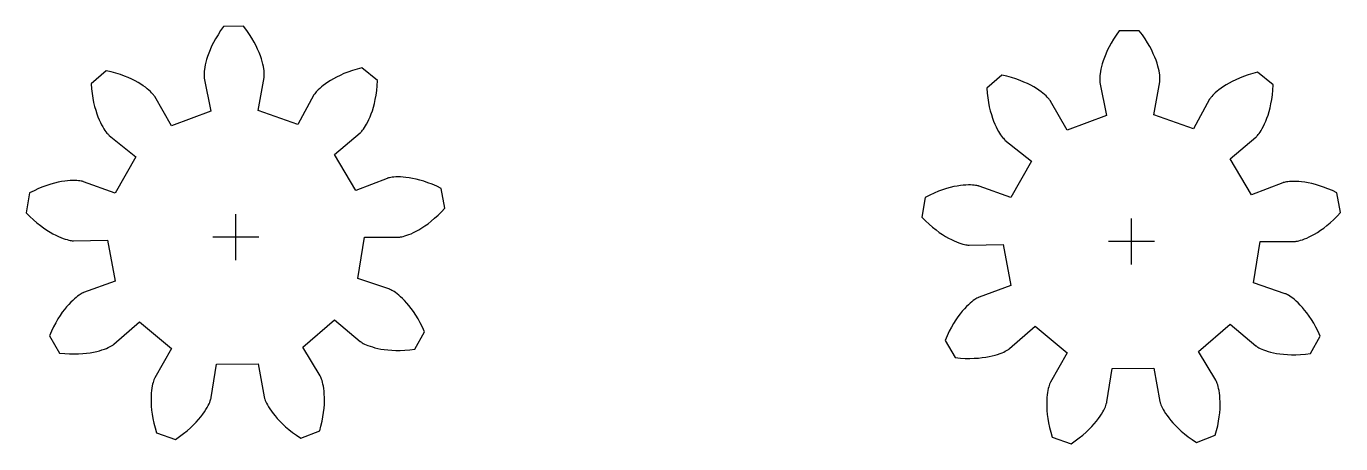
# Model space of a CAD drawing. Header units: millimetres. Extents: x -2.3 to 12.3, y -2.3 to 2.4.
import ezdxf

# ---------------------------------------------------------------- set-up
doc = ezdxf.new("R2010")
doc.units = ezdxf.units.MM
doc.layers.get('0').update_dxf_attribs({"lineweight": 25, "true_color": 0xffffff})

# ---------------------------------------------------------------- blocks, each defined once
blk = doc.blocks.new('Blok 1')
for p, q in [((-1.51, 25.83), (-1.88, 25.32)), ((0.94, 25.85), (-1.51, 25.83)), ((1.32, 25.35), (0.94, 25.85)), ((-2.49, 24.33), (-2.75, 23.86)), ((-2.2, 24.82), (-2.49, 24.33)), ((-1.88, 25.32), (-2.2, 24.82)), ((1.65, 24.86), (1.32, 25.35)), ((1.96, 24.38), (1.65, 24.86)), ((2.22, 23.91), (1.96, 24.38)), ((-3.34, 22.56), (-3.48, 22.16)), ((-3.17, 22.97), (-3.34, 22.56)), ((-2.98, 23.41), (-3.17, 22.97)), ((-2.75, 23.86), (-2.98, 23.41)), ((2.46, 23.47), (2.22, 23.91)), ((2.66, 23.03), (2.46, 23.47)), ((2.84, 22.62), (2.66, 23.03)), ((2.99, 22.23), (2.84, 22.62)), ((-3.77, 21.13), (-3.82, 20.84)), ((-3.69, 21.45), (-3.77, 21.13)), ((-3.6, 21.79), (-3.69, 21.45)), ((-3.48, 22.16), (-3.6, 21.79)), ((3.12, 21.87), (2.99, 22.23)), ((3.22, 21.52), (3.12, 21.87)), ((3.3, 21.21), (3.22, 21.52)), ((3.36, 20.92), (3.3, 21.21)), ((-15.89, 20.41), (-17.76, 18.81)), ((-15.29, 20.27), (-15.89, 20.41)), ((-14.71, 20.11), (-15.29, 20.27)), ((-14.17, 19.93), (-14.71, 20.11)), ((-13.67, 19.75), (-14.17, 19.93)), ((-13.2, 19.56), (-13.67, 19.75)), ((-12.77, 19.36), (-13.2, 19.56)), ((-12.37, 19.16), (-12.77, 19.36)), ((-3.9, 20.13), (-3.91, 19.95)), ((-3.91, 19.95), (-3.91, 19.8)), ((-3.91, 19.8), (-3.9, 19.68)), ((-3.89, 20.34), (-3.9, 20.13)), ((-3.9, 19.68), (-3.9, 19.6)), ((-3.9, 19.6), (-3.89, 19.54)), ((-3.86, 20.57), (-3.89, 20.34)), ((-3.89, 19.54), (-3.89, 19.51)), ((-3.89, 19.51), (-3.08, 15.45)), ((-3.82, 20.84), (-3.86, 20.57)), ((2.74, 15.52), (3.45, 19.59)), ((3.41, 20.65), (3.36, 20.92)), ((3.44, 20.42), (3.41, 20.65)), ((3.46, 20.21), (3.44, 20.42)), ((3.45, 19.59), (3.46, 19.62)), ((3.47, 20.03), (3.46, 20.21)), ((3.46, 19.68), (3.47, 19.77)), ((3.46, 19.62), (3.46, 19.68)), ((3.47, 19.88), (3.47, 20.03)), ((3.47, 19.77), (3.47, 19.88)), ((11.94, 19.42), (11.58, 19.21)), ((12.34, 19.63), (11.94, 19.42)), ((12.76, 19.84), (12.34, 19.63)), ((13.23, 20.05), (12.76, 19.84)), ((13.73, 20.24), (13.23, 20.05)), ((14.27, 20.43), (13.73, 20.24)), ((14.84, 20.6), (14.27, 20.43)), ((15.44, 20.76), (14.84, 20.6)), ((17.34, 19.2), (15.44, 20.76)), ((-17.76, 18.81), (-17.71, 18.19)), ((-17.71, 18.19), (-17.64, 17.6)), ((-12, 18.95), (-12.37, 19.16)), ((-11.67, 18.75), (-12, 18.95)), ((-11.37, 18.56), (-11.67, 18.75)), ((-11.1, 18.37), (-11.37, 18.56)), ((-10.87, 18.18), (-11.1, 18.37)), ((-10.66, 18.01), (-10.87, 18.18)), ((-10.49, 17.85), (-10.66, 18.01)), ((-10.34, 17.7), (-10.49, 17.85)), ((9.83, 17.8), (9.73, 17.68)), ((9.95, 17.93), (9.83, 17.8)), ((10.09, 18.08), (9.95, 17.93)), ((10.26, 18.24), (10.09, 18.08)), ((10.47, 18.42), (10.26, 18.24)), ((10.7, 18.61), (10.47, 18.42)), ((10.96, 18.8), (10.7, 18.61)), ((11.25, 19.01), (10.96, 18.8)), ((11.58, 19.21), (11.25, 19.01)), ((17.17, 17.42), (17.25, 17.98)), ((17.25, 17.98), (17.31, 18.57)), ((17.31, 18.57), (17.34, 19.2)), ((-17.64, 17.6), (-17.55, 17.04)), ((-17.55, 17.04), (-17.44, 16.51)), ((-17.44, 16.51), (-17.32, 16.02)), ((-10.22, 17.57), (-10.34, 17.7)), ((-10.12, 17.46), (-10.22, 17.57)), ((-10.05, 17.37), (-10.12, 17.46)), ((-9.99, 17.3), (-10.05, 17.37)), ((-9.96, 17.25), (-9.99, 17.3)), ((-9.95, 17.23), (-9.96, 17.25)), ((-7.88, 13.65), (-9.95, 17.23)), ((9.56, 17.44), (7.58, 13.82)), ((9.58, 17.47), (9.56, 17.44)), ((9.61, 17.52), (9.58, 17.47)), ((9.66, 17.59), (9.61, 17.52)), ((9.73, 17.68), (9.66, 17.59)), ((16.85, 15.93), (16.97, 16.39)), ((16.97, 16.39), (17.08, 16.89)), ((17.08, 16.89), (17.17, 17.42)), ((-17.32, 16.02), (-17.19, 15.56)), ((-17.19, 15.56), (-17.06, 15.13)), ((-17.06, 15.13), (-16.91, 14.74)), ((-16.91, 14.74), (-16.76, 14.38)), ((-3.08, 15.45), (-7.88, 13.65)), ((7.58, 13.82), (2.74, 15.52)), ((16.3, 14.42), (16.44, 14.75)), ((16.44, 14.75), (16.58, 15.11)), ((16.58, 15.11), (16.72, 15.5)), ((16.72, 15.5), (16.85, 15.93)), ((-16.76, 14.38), (-16.61, 14.06)), ((-16.61, 14.06), (-16.47, 13.77)), ((-16.47, 13.77), (-16.32, 13.51)), ((-16.32, 13.51), (-16.18, 13.28)), ((-16.18, 13.28), (-16.05, 13.08)), ((-16.05, 13.08), (-15.93, 12.91)), ((-15.93, 12.91), (-15.82, 12.77)), ((15.3, 12.85), (15.36, 12.91)), ((15.36, 12.91), (15.44, 13)), ((15.44, 13), (15.53, 13.12)), ((15.53, 13.12), (15.64, 13.26)), ((15.64, 13.26), (15.76, 13.43)), ((15.76, 13.43), (15.88, 13.63)), ((15.88, 13.63), (16.02, 13.86)), ((16.02, 13.86), (16.16, 14.13)), ((16.16, 14.13), (16.3, 14.42)), ((-15.82, 12.77), (-15.72, 12.66)), ((-15.72, 12.66), (-15.64, 12.57)), ((-15.64, 12.57), (-15.58, 12.51)), ((-15.58, 12.51), (-15.54, 12.47)), ((-15.54, 12.47), (-15.52, 12.45)), ((-15.52, 12.45), (-12.29, 9.86)), ((12.07, 10.13), (15.24, 12.79)), ((15.24, 12.79), (15.26, 12.81)), ((15.26, 12.81), (15.3, 12.85)), ((-12.29, 9.86), (-14.81, 5.39)), ((14.68, 5.71), (12.07, 10.13)), ((-22.68, 6.5), (-23.16, 6.34)), ((-22.22, 6.62), (-22.68, 6.5)), ((-21.79, 6.73), (-22.22, 6.62)), ((-21.38, 6.81), (-21.79, 6.73)), ((-20.99, 6.87), (-21.38, 6.81)), ((-20.64, 6.91), (-20.99, 6.87)), ((-20.31, 6.93), (-20.64, 6.91)), ((-20.01, 6.94), (-20.31, 6.93)), ((-19.75, 6.94), (-20.01, 6.94)), ((-19.51, 6.93), (-19.75, 6.94)), ((-19.3, 6.92), (-19.51, 6.93)), ((-19.12, 6.89), (-19.3, 6.92)), ((-18.98, 6.87), (-19.12, 6.89)), ((-18.86, 6.85), (-18.98, 6.87)), ((-18.78, 6.83), (-18.86, 6.85)), ((-18.72, 6.81), (-18.78, 6.83)), ((-18.69, 6.8), (-18.72, 6.81)), ((-14.81, 5.39), (-18.69, 6.8)), ((18.54, 7.21), (14.68, 5.71)), ((18.57, 7.22), (18.54, 7.21)), ((18.62, 7.24), (18.57, 7.22)), ((18.71, 7.26), (18.62, 7.24)), ((18.82, 7.29), (18.71, 7.26)), ((18.97, 7.31), (18.82, 7.29)), ((19.14, 7.34), (18.97, 7.31)), ((19.35, 7.36), (19.14, 7.34)), ((19.59, 7.38), (19.35, 7.36)), ((19.86, 7.38), (19.59, 7.38)), ((20.15, 7.38), (19.86, 7.38)), ((20.48, 7.36), (20.15, 7.38)), ((20.84, 7.33), (20.48, 7.36)), ((21.22, 7.28), (20.84, 7.33)), ((21.63, 7.21), (21.22, 7.28)), ((22.07, 7.11), (21.63, 7.21)), ((22.53, 7), (22.07, 7.11)), ((23.02, 6.85), (22.53, 7)), ((23.53, 6.68), (23.02, 6.85)), ((24.06, 6.48), (23.53, 6.68)), ((24.61, 6.24), (24.06, 6.48)), ((-25.3, 5.42), (-25.7, 2.99)), ((-24.74, 5.7), (-25.3, 5.42)), ((-24.19, 5.95), (-24.74, 5.7)), ((-23.67, 6.16), (-24.19, 5.95)), ((-23.16, 6.34), (-23.67, 6.16)), ((25.17, 5.98), (24.61, 6.24)), ((25.62, 3.56), (25.17, 5.98)), ((25.2, 3.1), (25.62, 3.56)), ((-25.7, 2.99), (-25.26, 2.55)), ((-25.26, 2.55), (-24.82, 2.14)), ((-24.82, 2.14), (-24.39, 1.77)), ((-24.39, 1.77), (-23.97, 1.43)), ((0, -2.82), (0, 2.82)), ((23.15, 1.38), (23.54, 1.65)), ((23.54, 1.65), (23.94, 1.96)), ((23.94, 1.96), (24.35, 2.31)), ((24.35, 2.31), (24.77, 2.69)), ((24.77, 2.69), (25.2, 3.1)), ((-23.97, 1.43), (-23.57, 1.13)), ((-23.57, 1.13), (-23.17, 0.87)), ((-23.17, 0.87), (-22.79, 0.63)), ((-22.79, 0.63), (-22.43, 0.42)), ((-22.43, 0.42), (-22.09, 0.24)), ((-22.09, 0.24), (-21.76, 0.09)), ((-21.76, 0.09), (-21.46, -0.04)), ((2.82, 0), (-2.82, 0)), ((14.92, -5.06), (15.76, 0)), ((15.76, 0), (19.89, 0)), ((19.89, 0), (19.92, 0)), ((19.92, 0), (19.98, 0.01)), ((19.98, 0.01), (20.07, 0.02)), ((20.07, 0.02), (20.18, 0.03)), ((20.18, 0.03), (20.33, 0.06)), ((20.33, 0.06), (20.5, 0.1)), ((20.5, 0.1), (20.7, 0.16)), ((20.7, 0.16), (20.93, 0.23)), ((20.93, 0.23), (21.18, 0.32)), ((21.18, 0.32), (21.46, 0.43)), ((21.46, 0.43), (21.76, 0.57)), ((21.76, 0.57), (22.08, 0.73)), ((22.08, 0.73), (22.42, 0.92)), ((22.42, 0.92), (22.77, 1.13)), ((22.77, 1.13), (23.15, 1.38)), ((-21.46, -0.04), (-21.18, -0.15)), ((-21.18, -0.15), (-20.93, -0.23)), ((-20.93, -0.23), (-20.7, -0.3)), ((-20.7, -0.3), (-20.5, -0.35)), ((-20.5, -0.35), (-20.33, -0.39)), ((-20.33, -0.39), (-20.18, -0.41)), ((-20.18, -0.41), (-20.06, -0.43)), ((-20.06, -0.43), (-19.98, -0.44)), ((-19.98, -0.44), (-19.92, -0.44)), ((-19.92, -0.44), (-19.89, -0.44)), ((-19.89, -0.44), (-15.75, -0.35)), ((-15.75, -0.35), (-14.81, -5.39)), ((-14.81, -5.39), (-18.69, -6.8)), ((18.84, -6.39), (14.92, -5.06)), ((18.87, -6.4), (18.84, -6.39)), ((18.92, -6.42), (18.87, -6.4)), ((19, -6.46), (18.92, -6.42)), ((-20.25, -7.98), (-20.49, -8.24)), ((-20.01, -7.75), (-20.25, -7.98)), ((-19.79, -7.55), (-20.01, -7.75)), ((-19.59, -7.38), (-19.79, -7.55)), ((-19.4, -7.23), (-19.59, -7.38)), ((-19.23, -7.11), (-19.4, -7.23)), ((-19.08, -7.01), (-19.23, -7.11)), ((-18.96, -6.94), (-19.08, -7.01)), ((-18.85, -6.88), (-18.96, -6.94)), ((-18.77, -6.84), (-18.85, -6.88)), ((-18.72, -6.81), (-18.77, -6.84)), ((-18.69, -6.8), (-18.72, -6.81)), ((19.1, -6.52), (19, -6.46)), ((19.23, -6.59), (19.1, -6.52)), ((19.38, -6.68), (19.23, -6.59)), ((19.56, -6.8), (19.38, -6.68)), ((19.75, -6.94), (19.56, -6.8)), ((19.96, -7.11), (19.75, -6.94)), ((20.18, -7.3), (19.96, -7.11)), ((20.42, -7.53), (20.18, -7.3)), ((20.67, -7.78), (20.42, -7.53)), ((20.93, -8.07), (20.67, -7.78)), ((-21.55, -9.6), (-21.82, -10.03)), ((-21.28, -9.21), (-21.55, -9.6)), ((-21.01, -8.85), (-21.28, -9.21)), ((-20.75, -8.53), (-21.01, -8.85)), ((-20.49, -8.24), (-20.75, -8.53)), ((21.2, -8.39), (20.93, -8.07)), ((21.48, -8.74), (21.2, -8.39)), ((21.76, -9.13), (21.48, -8.74)), ((22.04, -9.55), (21.76, -9.13)), ((22.32, -10.01), (22.04, -9.55)), ((-22.36, -11), (-22.62, -11.54)), ((-22.09, -10.5), (-22.36, -11)), ((-21.82, -10.03), (-22.09, -10.5)), ((-14.95, -13.12), (-11.84, -10.39)), ((-11.84, -10.39), (-7.88, -13.65)), ((8.18, -13.47), (12.07, -10.13)), ((12.07, -10.13), (15.24, -12.79)), ((22.59, -10.5), (22.32, -10.01)), ((22.86, -11.03), (22.59, -10.5)), ((23.12, -11.6), (22.86, -11.03)), ((-22.62, -11.54), (-22.86, -12.11)), ((-22.86, -12.11), (-21.61, -14.22)), ((15.24, -12.79), (15.26, -12.8)), ((15.26, -12.8), (15.31, -12.84)), ((15.31, -12.84), (15.38, -12.89)), ((15.38, -12.89), (15.48, -12.95)), ((21.92, -13.74), (23.12, -11.6)), ((-21.61, -14.22), (-20.99, -14.28)), ((-20.99, -14.28), (-20.39, -14.32)), ((-20.39, -14.32), (-19.82, -14.32)), ((-19.82, -14.32), (-19.29, -14.31)), ((-19.29, -14.31), (-18.78, -14.28)), ((-18.78, -14.28), (-18.31, -14.23)), ((-18.31, -14.23), (-17.86, -14.17)), ((-17.86, -14.17), (-17.45, -14.1)), ((-17.45, -14.1), (-17.07, -14.01)), ((-17.07, -14.01), (-16.73, -13.92)), ((-16.73, -13.92), (-16.42, -13.83)), ((-16.42, -13.83), (-16.13, -13.73)), ((-16.13, -13.73), (-15.88, -13.63)), ((-15.88, -13.63), (-15.67, -13.54)), ((-15.67, -13.54), (-15.48, -13.44)), ((-15.48, -13.44), (-15.32, -13.36)), ((-15.32, -13.36), (-15.19, -13.29)), ((-15.19, -13.29), (-15.09, -13.22)), ((-15.09, -13.22), (-15.02, -13.17)), ((-15.02, -13.17), (-14.98, -13.14)), ((-14.98, -13.14), (-14.95, -13.12)), ((-7.88, -13.65), (-9.95, -17.23)), ((10.32, -17), (8.18, -13.47)), ((15.48, -12.95), (15.61, -13.02)), ((15.61, -13.02), (15.77, -13.1)), ((15.77, -13.1), (15.96, -13.19)), ((15.96, -13.19), (16.18, -13.28)), ((16.18, -13.28), (16.43, -13.37)), ((16.43, -13.37), (16.72, -13.46)), ((16.72, -13.46), (17.03, -13.55)), ((17.03, -13.55), (17.38, -13.63)), ((17.38, -13.63), (17.76, -13.71)), ((17.76, -13.71), (18.17, -13.77)), ((18.17, -13.77), (18.62, -13.82)), ((18.62, -13.82), (19.09, -13.86)), ((19.09, -13.86), (19.6, -13.88)), ((19.6, -13.88), (20.14, -13.88)), ((20.14, -13.88), (20.7, -13.86)), ((20.7, -13.86), (21.3, -13.82)), ((21.3, -13.82), (21.92, -13.74)), ((-3.02, -19.66), (-2.39, -15.57)), ((-2.39, -15.57), (2.74, -15.52)), ((2.74, -15.52), (3.45, -19.59)), ((-10.11, -17.64), (-10.16, -17.81)), ((-10.06, -17.5), (-10.11, -17.64)), ((-10.02, -17.39), (-10.06, -17.5)), ((-9.98, -17.31), (-10.02, -17.39)), ((-9.96, -17.25), (-9.98, -17.31)), ((-9.95, -17.23), (-9.96, -17.25)), ((10.34, -17.03), (10.32, -17)), ((10.36, -17.08), (10.34, -17.03)), ((10.4, -17.16), (10.36, -17.08)), ((10.45, -17.27), (10.4, -17.16)), ((10.5, -17.41), (10.45, -17.27)), ((10.55, -17.58), (10.5, -17.41)), ((10.61, -17.78), (10.55, -17.58)), ((-10.38, -19.13), (-10.41, -19.48)), ((-10.35, -18.8), (-10.38, -19.13)), ((-10.31, -18.5), (-10.35, -18.8)), ((-10.26, -18.24), (-10.31, -18.5)), ((-10.21, -18.01), (-10.26, -18.24)), ((-10.16, -17.81), (-10.21, -18.01)), ((10.66, -18.01), (10.61, -17.78)), ((10.72, -18.27), (10.66, -18.01)), ((10.76, -18.57), (10.72, -18.27)), ((10.8, -18.89), (10.76, -18.57)), ((10.83, -19.25), (10.8, -18.89)), ((10.85, -19.64), (10.83, -19.25)), ((-10.41, -19.48), (-10.41, -19.87)), ((-10.41, -19.87), (-10.41, -20.29)), ((-10.41, -20.29), (-10.38, -20.73)), ((-10.38, -20.73), (-10.34, -21.21)), ((-3.69, -21.14), (-3.54, -20.89)), ((-3.54, -20.89), (-3.41, -20.65)), ((-3.41, -20.65), (-3.3, -20.44)), ((-3.3, -20.44), (-3.22, -20.25)), ((-3.22, -20.25), (-3.15, -20.08)), ((-3.15, -20.08), (-3.1, -19.94)), ((-3.1, -19.94), (-3.06, -19.83)), ((-3.06, -19.83), (-3.04, -19.75)), ((-3.04, -19.75), (-3.03, -19.69)), ((-3.03, -19.69), (-3.02, -19.66)), ((3.45, -19.59), (3.46, -19.62)), ((3.46, -19.62), (3.48, -19.68)), ((3.48, -19.68), (3.5, -19.76)), ((3.5, -19.76), (3.54, -19.87)), ((3.54, -19.87), (3.59, -20.01)), ((3.59, -20.01), (3.66, -20.17)), ((3.66, -20.17), (3.75, -20.36)), ((3.75, -20.36), (3.86, -20.57)), ((3.86, -20.57), (4, -20.8)), ((4, -20.8), (4.15, -21.06)), ((10.8, -20.98), (10.84, -20.5)), ((10.84, -20.5), (10.85, -20.05)), ((10.85, -20.05), (10.85, -19.64)), ((-10.34, -21.21), (-10.27, -21.71)), ((-10.27, -21.71), (-10.18, -22.24)), ((-10.18, -22.24), (-10.06, -22.79)), ((-4.88, -22.67), (-4.58, -22.34)), ((-4.58, -22.34), (-4.31, -22.02)), ((-4.31, -22.02), (-4.07, -21.71)), ((-4.07, -21.71), (-3.87, -21.42)), ((-3.87, -21.42), (-3.69, -21.14)), ((4.15, -21.06), (4.34, -21.33)), ((4.34, -21.33), (4.55, -21.61)), ((4.55, -21.61), (4.79, -21.92)), ((4.79, -21.92), (5.07, -22.23)), ((5.07, -22.23), (5.37, -22.56)), ((10.56, -22.57), (10.66, -22.01)), ((10.66, -22.01), (10.75, -21.48)), ((10.75, -21.48), (10.8, -20.98)), ((-10.06, -22.79), (-9.91, -23.37)), ((-9.91, -23.37), (-9.73, -23.97)), ((-9.73, -23.97), (-7.41, -24.79)), ((-6.9, -24.43), (-6.42, -24.07)), ((-6.42, -24.07), (-5.98, -23.72)), ((-5.98, -23.72), (-5.58, -23.36)), ((-5.58, -23.36), (-5.21, -23.01)), ((-5.21, -23.01), (-4.88, -22.67)), ((5.37, -22.56), (5.71, -22.89)), ((5.71, -22.89), (6.09, -23.23)), ((6.09, -23.23), (6.5, -23.58)), ((6.5, -23.58), (6.95, -23.93)), ((6.95, -23.93), (7.43, -24.27)), ((7.95, -24.62), (10.26, -23.75)), ((10.26, -23.75), (10.42, -23.15)), ((10.42, -23.15), (10.56, -22.57)), ((-7.41, -24.79), (-6.9, -24.43)), ((7.43, -24.27), (7.95, -24.62))]:
    blk.add_line(p, q)

msp = doc.modelspace()

# ---------------------------------------------------------------- block references
at = {"xscale": 0.091125, "yscale": 0.091125, "zscale": 0.091125}
for p in [(0, 0), (10.003, -0.049)]:
    msp.add_blockref('Blok 1', p, dxfattribs=at)

doc.saveas('drawing.dxf')
